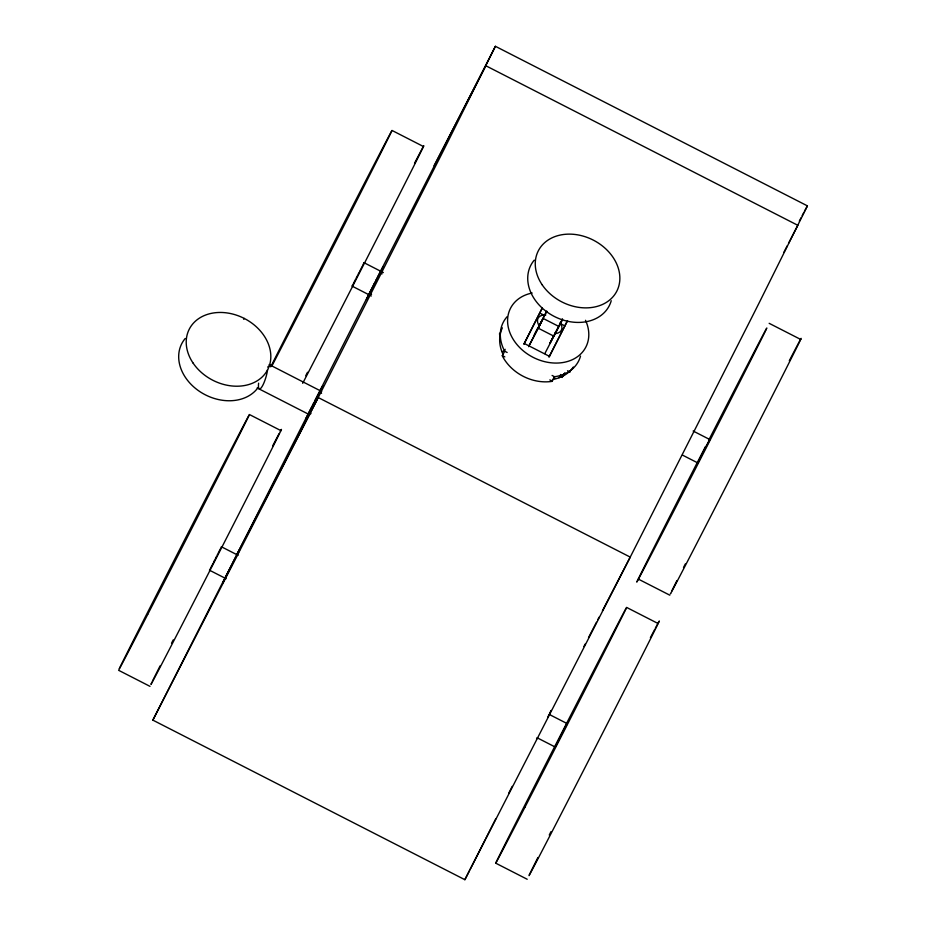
<?xml version="1.0" encoding="UTF-8"?>
<svg xmlns="http://www.w3.org/2000/svg" width="926" height="926" viewBox="0 0 926 926"><rect width="100%" height="100%" fill="white"/><g stroke="black" fill="none" stroke-linecap="round" stroke-linejoin="round"><path stroke-width="1.39" d="M495.398 46.3L447.501 142.546A294.503 1.273 -62.9 0 1 441.297 154.874L318.22 397.543A421.712 1.817 -62.9 0 1 309.631 414.408L152.859 720.127L464.875 879.7L621.647 573.981A421.712 1.817 -62.9 0 0 630.236 557.105L753.313 314.435A294.503 1.273 -62.9 0 0 759.517 302.108L807.414 205.873L495.398 46.3L375.586 280.937M363.524 263.678L363.93 262.822M537.173 737.79L555.16 746.993L561.191 735.082M561.735 734.283L567.187 723.507L555.149 747.027M707.707 443.415L697.741 463L709.791 439.433L708.112 442.628M238.109 555.311L221.395 546.768L220.909 547.752M551.155 710.45L550.472 711.828M363.258 264.223L362.575 265.565M219.971 549.627L220.319 548.921M224.74 578.877L222.726 582.952L231.928 565.091M549.523 713.703L550.021 712.719M361.788 267.128L362.193 266.329M219.173 551.202L219.578 550.391M152.859 720.127L231.558 564.929M232.218 563.645L313.856 402.66M314.481 401.421L374.949 282.199M225.273 577.812L239.556 550.009L232.056 564.513M311.854 407.093L305.893 418.911L313.405 404.407M377.507 277.719L383.283 266.584L366.441 299.526L373.954 285.011M524.151 343.546L542.37 307.733M523.873 344.379L542.404 307.872M537.45 328.811L534.314 335.004L546.548 311.391M546.826 311.148L538.203 328.163L553.922 336.196L562.545 319.181M553.169 336.856L550.032 343.037L554.917 333.591M544.824 353.616L562.476 319.551M549.292 356.406L567.059 321.472M549.025 357.239L567.545 320.732M464.875 879.7L469.551 870.475M470.142 869.317L485.34 839.338M485.93 838.18L495.861 818.596M508.698 793.269L512.205 786.371M547.798 717.106L548.991 714.768M359.786 271.052L360.341 269.964M360.862 268.945L361.348 267.996M218.258 553.007L218.733 552.058M217.182 555.125L217.737 554.037M563.865 374.046L562.117 377.472M357.98 274.605L359.207 272.209M216.591 556.271L215.364 558.667M374.069 284.432L376.674 279.351M312.675 405.484L322.78 385.91L315.268 400.426M559.096 377.692L560.705 374.486M563.066 376.153L563.425 375.528M356.14 278.194L357.355 275.821M213.524 562.256L214.739 559.894M354.079 282.199L354.531 281.319M355.028 280.346L355.572 279.305M212.413 564.42L212.957 563.367M211.464 566.272L211.915 565.392M353.315 283.68L353.674 282.986M210.7 567.742L211.059 567.059M536.548 739.064L537.057 738.103M243.735 319.308L244.209 318.405M434.016 165.719L485.837 65.746L797.853 225.319L788.547 243.26M236.767 554.662L318.22 397.543L630.236 557.105L602.421 610.755M505.168 349.31L504.161 351.255A42.364 33.29 27.4 0 0 502.193 351.567M507.159 316.657A42.364 33.29 27.4 0 0 504.682 351.209L502.378 355.642L504.832 356.892M529.105 345.583L541.34 321.97M528.607 346.683L543.226 318.475L558.945 326.508M555.206 332.92L555.681 332.006A8.832 5.463 26.9 0 1 555.218 332.689M556.144 331.23L562.267 319.435M580.521 356.128A42.364 33.29 27.4 0 1 554.57 376.732L552.278 381.153L549.836 379.903M783.905 252.231L787.227 245.83M583.878 646.533L585.209 643.975M588.519 637.586L596.46 622.26M597.791 619.702L599.11 617.144M549.731 713.078L550.171 712.221M564.212 374.011L564.895 372.715M352.702 284.849L352.262 285.706M210.098 568.911L209.646 569.768M563.83 374.764L564.177 374.092M799.335 221.094L801.117 217.668M550.576 711.446L550.924 710.786M802.194 215.619L803.814 212.54M804.451 211.348L807.414 205.873M391.976 130.427L423.413 146.505M769.159 323.324L800.596 339.391M539.638 313L543.608 315.025M560.82 323.834L564.791 325.859M524.324 343.5L549.477 356.36M364.011 262.695L383.329 272.58M693.134 431.018L709.756 439.514M380.158 272.846L382.125 273.853M567.534 370.759L570.103 372.078M504.682 351.209L507.147 352.482M552.093 375.458L554.57 376.732M369.613 293.195L371.569 294.202M352.03 286.099L371.349 295.984M682.439 455.071L697.776 462.919M319.609 392.242L321.577 393.249M638.373 579.12L669.811 595.187M309.064 412.591L311.032 413.598M257.162 387.936L309.712 414.813M249.372 414.501L280.798 430.567M626.543 607.387L657.981 623.464M549.153 714.386L567.152 723.588M209.415 570.173L226.118 578.715M118.586 670.285L150.012 686.363M495.757 863.182L527.195 879.26M269.142 364.543L321.646 391.466M539.569 325.582A8.832 5.463 26.9 0 1 541.421 322.48M562.163 319.192A8.832 6.933 27.4 0 1 561.631 319.632M611.241 300.719A44.135 34.679 27.4 0 1 553.736 316.16A44.135 34.679 27.4 0 1 534.244 260.16M280.312 431.389A143.68 0.625 -62.9 0 1 211.533 567.406A143.68 0.625 -62.9 0 1 151.922 682.277M152.431 681.212A143.68 0.625 -62.9 0 1 160.117 665.84M171.53 643.246A143.68 0.625 -62.9 0 1 173.231 639.901M272.58 446.019A143.68 0.625 -62.9 0 1 279.201 433.426M655.272 628.407A143.68 0.625 -62.9 0 1 583.114 771.231A143.68 0.625 -62.9 0 1 537.89 857.557M549.268 835.032A143.68 0.625 -62.9 0 1 550.982 831.652M650.399 637.69A143.68 0.625 -62.9 0 1 654.613 629.645M585.51 320.303A42.364 33.29 27.4 0 1 564.223 362.298A42.364 33.29 27.4 0 1 510.874 335.015A42.364 33.29 27.4 0 1 532.172 293.021M560.126 322.723A13.091 8.091 26.9 0 1 555.033 333.591M539.441 326.068A13.091 8.091 26.9 0 1 545.831 314.956M554.049 376.766A42.364 33.29 27.4 0 1 554.952 378.549M552.347 381.327A42.341 34.748 27.4 0 1 502.205 355.688M573.333 367.032A40.605 32.074 25.9 0 1 552.498 379.475M503.142 354.589A40.605 32.734 28.5 0 1 502.378 327.827M499.392 334.02A40.605 32.723 28.7 0 1 500.329 332.747M267.66 367.09A13.103 3.067 -52.2 0 1 270.438 365.608M267.545 369.833A13.103 2.963 -73.6 0 1 261.757 387.068A13.103 2.963 -73.6 0 1 258.609 383.19M258.099 387.554A44.135 34.679 27.4 0 1 199.53 391.409A44.135 34.679 27.4 0 1 185.212 338.488M414.524 163.231A143.68 0.625 -62.9 0 1 391.964 209.195A143.68 0.625 -62.9 0 1 302.686 383.318M305.754 375.759A143.68 0.625 -62.9 0 1 307.525 372.264M270.728 366.835A143.68 0.625 -62.9 0 1 368.49 175.35A143.68 0.625 -62.9 0 1 370.111 174.25A143.68 0.625 -62.9 0 1 271.862 366.071M708.587 440.44A143.68 0.625 -62.9 0 1 758.429 345.085A143.68 0.625 -62.9 0 1 645.781 565.23A143.68 0.625 -62.9 0 1 705.508 446.459M789.299 360.758A143.68 0.625 -62.9 0 1 749.585 440.487A143.68 0.625 -62.9 0 1 670.551 593.485M671.709 591.101A143.68 0.625 -62.9 0 1 676.918 580.614M683.515 567.511A143.68 0.625 -62.9 0 1 685.321 563.946M542.115 284.722A44.135 34.679 27.4 0 0 615.281 293.797A44.135 34.679 27.4 0 0 575.289 234.498A44.135 34.679 27.4 0 0 542.115 284.722M147.72 614.413A143.68 0.625 -62.9 0 0 249.268 414.825A143.68 0.625 -62.9 0 0 154.943 597.941A143.68 0.625 -62.9 0 0 147.72 614.413M524.903 807.298A143.68 0.625 -62.9 0 0 626.439 607.722A143.68 0.625 -62.9 0 0 532.114 790.839A143.68 0.625 -62.9 0 0 524.903 807.298M193.071 363.05A44.135 34.679 27.4 0 0 266.248 372.125A44.135 34.679 27.4 0 0 226.245 312.826A44.135 34.679 27.4 0 0 193.071 363.05"/></g></svg>
